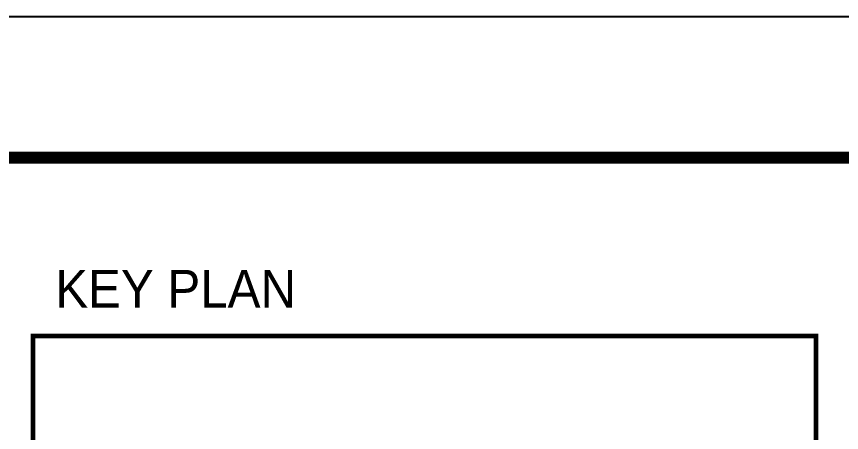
# Model space of a CAD drawing. Header units: millimetres. Extents: x 1073475 to 2890243, y -1340830 to -367733.
# Drawn here: x 2176193 to 2191979, y -375689 to -367733 of the extents above; entities that cross this region are included whole.
import ezdxf
from ezdxf.enums import TextEntityAlignment as Align

# ---------------------------------------------------------------- set-up
doc = ezdxf.new("R2010")
doc.units = ezdxf.units.MM
doc.header["$LTSCALE"] = 50
for name, color, linetype in [('11', 11, 'Continuous'), ('CIP', 1, 'Continuous'), ('TEX', 3, 'Continuous'), ('TEXT', 3, 'Continuous')]:
    doc.layers.add(name, color=color, linetype=linetype)
doc.styles.add('$0$돋음', font='')
doc.styles.add('RXHG', font='arial.ttf')
doc.styles.get('$0$돋음').set_extended_font_data('Dotum')

# ---------------------------------------------------------------- blocks, each defined once
blk = doc.blocks.new('dbox')
at = {"layer": '11'}
blk.add_line((4288, 57600), (81088, 57600), dxfattribs=at)
at = {"layer": '11', "const_width": 150}
blk.add_lwpolyline([(81088, 1800), (4288, 1800), (4288, 57600), (81088, 57600)], close=True, dxfattribs=at)
at = {"layer": 'TEXT', "color": 7}
blk.add_line((0, 59400), (84100, 59400), dxfattribs=at)
at = {"layer": 'TEX', "color": 6, "linetype": 'Continuous', "style": 'RXHG', "width": 1}
for tag, p in [('일자', (76628, 15972)), ('축척', (76628, 13925)), ('설계번호', (76684, 12170))]:
    blk.add_attdef(tag, p, '', height=300, dxfattribs=at)
at = {"layer": 'TEX', "color": 7, "linetype": 'Continuous', "style": 'RXHG', "width": 1}
blk.add_attdef('파일명', (81840, 4453), '', height=300, rotation=90, dxfattribs=at)
at = {"layer": 'TEX', "linetype": 'Continuous', "style": 'RXHG', "width": 1}
for tag, p in [('도면명-1', (77799, 3389)), ('도면명-2', (77799, 2662))]:
    blk.add_attdef(tag, text='', height=400, dxfattribs=at).set_placement(p, align=Align.CENTER)

msp = doc.modelspace()

# ---------------------------------------------------------------- linework, layer by layer
at = {"color": 3, "lineweight": 13, "const_width": 90}
msp.add_lwpolyline([(2176510.2, -373845.4), (2191491, -373845.4), (2191491, -384828), (2176510.2, -384828)], close=True, dxfattribs=at)
at = {"layer": 'CIP', "ltscale": 0.2}
msp.add_lwpolyline([(2089315.4, -370433.1), (2194895.7, -370433.1), (2194895.7, -454133.1), (2089315.4, -454133.1)], close=True, dxfattribs=at)

# ---------------------------------------------------------------- block references
at = {"xscale": 1.5, "yscale": 1.5, "zscale": 1.5}
msp.add_blockref('dbox', (2082882.7, -456833.1), dxfattribs=at)

# ---------------------------------------------------------------- texts
at = {"color": 3, "lineweight": 13, "style": '$0$돋음'}
msp.add_text('KEY PLAN', height=720, dxfattribs=at).set_placement((2176934.2, -373299.1))

doc.saveas('drawing.dxf')
